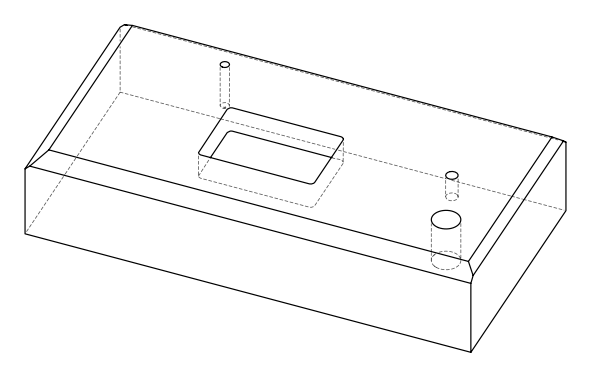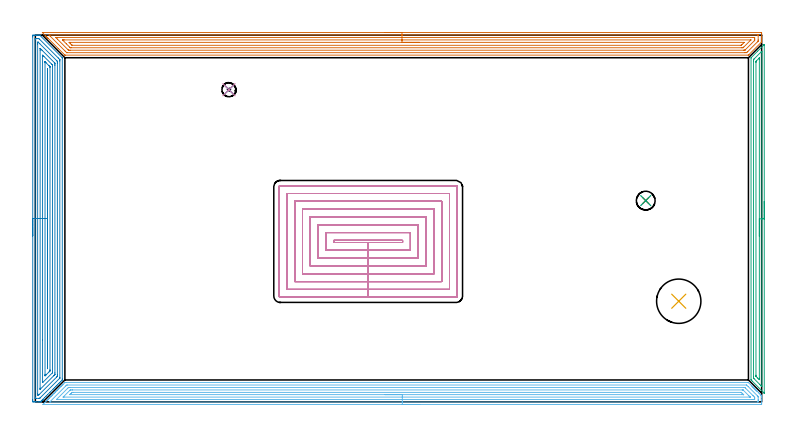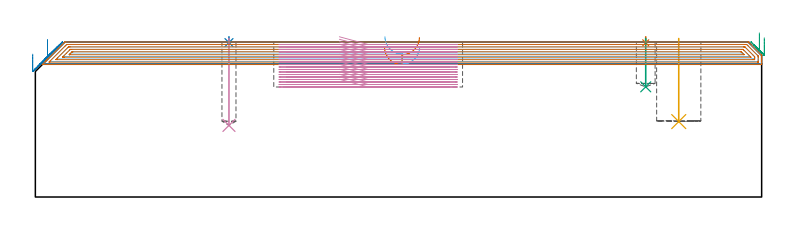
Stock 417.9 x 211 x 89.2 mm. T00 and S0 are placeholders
(PLAN: 10 operations, 5 tool changes, 112 min)
(1 SPOT_DRILL | STEP1POCKET | NXT0321_9005460120000 | 0.03 min | 2 mm3)
(2 SPOT_DRILL_1 | STEP1POCKET_1 | NXT0321_9005460120000 | 0.03 min | 0 mm3)
(3 DRILL_BLIND_HOLE_INTO_CENTER | STEP1POCKET | NXT0301_079 | 0.11 min | 2232 mm3)
(4 DRILL_BLIND_HOLE_INTO_CENTER_1 | STEP1POCKET_1 | UGT0301_476 | 0.2 min | 2372 mm3)
(5 INDEXABLE_INSERT_DRILL_BLIND_HOLE_FROM_SOLID | STEP1POCKET_2 | NXT0302_022 | 0.19 min | 23212 mm3)
(6 AREA_MILL | FG_CHAMFER_SURFACE | UGT0205_001 | 16.43 min | 33132 mm3)
(7 AREA_MILL_1 | FG_CHAMFER_SURFACE_1 | UGT0205_001 | 16.47 min | 35266 mm3)
(8 AREA_MILL_2 | FG_CHAMFER_SURFACE_2 | UGT0205_001 | 11.43 min | 28492 mm3)
(9 AREA_MILL_3 | FG_CHAMFER_SURFACE_3 | UGT0205_001 | 4.85 min | 5501 mm3)
(10 MILL_RECTANGULAR_POCKET | POCKET_RECTANGULAR_STRAIGHT | NXT0201_008 | Follow Part, ap 1.5, ae 75% | 62.22 min | 197147 mm3)
(TOOL NXT0321_9005460120000 | NC Spot Drill, 142deg, 12mm, Carbide, Uncoated | D12 PA142 FL30 Z2)
(TOOL NXT0301_079 | Carbide Drill 10.8mm [860.1-1080-032A1-MM 2214] | D10.8 PA140 FL55 Z2)
(TOOL UGT0301_476 | Carbide Drill 8.1 mm | D8.1 PA118 FL75 Z2)
(TOOL NXT0302_022 | Index. Insert Drill 25.5mm [880-D2550L25-03] | D25.5 PA176 FL77 Z2)
(TOOL UGT0205_001 | Chamfer Mill 20 x 3 x 45 deg. | D20 FL50 Z2)
(TOOL NXT0201_008 | ENDMILL 6mm [2P460-0600-NA 1630] | D6 FL26 Z6)
(OP 1 SPOT_DRILL)
G17 G21 G94 G90
T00 M6
G54
G17 G0 G90 X351.2 Y115.8 S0 M3
G43 Z99.2 H0
G94 G81 G98 Z88.735 F250. R92.2
G80
M5
M2
(OP 2 SPOT_DRILL_1)
G17 G21 G94 G90
T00 M6
G54
G17 G0 G90 X111.4 Y179.6 S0 M3
G43 Z99.2 H0
G94 G81 G98 Z88.851 F250. R92.2
G80
M5
M2
(OP 3 DRILL_BLIND_HOLE_INTO_CENTER)
G17 G21 G94 G90
T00 M6
G54
G17 G0 G90 X351.2 Y115.8 S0 M3
G43 Z99.2 H1
G94 G81 G98 Z63.4 F250. R91.2
G80
M5
M2
(OP 4 DRILL_BLIND_HOLE_INTO_CENTER_1)
G17 G21 G94 G90
T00 M6
G54
G17 G0 G90 X111.4 Y179.6 S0 M3
G43 Z99.2 H0
G94 G81 G98 Z41.2 F250. R91.2
G80
M5
M2
(OP 5 INDEXABLE_INSERT_DRILL_BLIND_HOLE_FROM_SOLID)
G17 G21 G94 G90
T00 M6
G54
G17 G0 G90 X370.2 Y57.9 S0 M3
G43 Z99.2 H1
G94 G81 G98 Z43.4 F250. R91.2
G80
M5
M2
(OP 6 AREA_MILL)
G17 G21 G94 G90
T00 M6
G54
G17 G0 G90 X221.15 Y-1.5 S1061 M3
G43 Z99.2 H0
Z86.6
G94 G1 X221.112 Z85.728 F250.
X220.998 Z84.863
X220.809 Z84.012
X220.547 Z83.18
X220.213 Z82.374
X219.81 Z81.6
X219.342 Z80.864
X218.811 Z80.172
X218.221 Z79.529
X217.578 Z78.94
X216.886 Z78.408
X216.15 Z77.94
X215.376 Z77.537
X214.57 Z77.203
X213.738 Z76.941
X212.887 Z76.752
X212.022 Z76.638
X211.15 Z76.6
X4.583 Y-1.499 Z76.601
X4.539 Y-1.498 Z76.602
X4.415 Y-1.491 Z76.606
X4.491 Y-1.411 Z76.687
X4.583 Y-1.316 Z76.782
X5.615 Y-0.285 Z77.815
X6.706 Y0.807 Z78.905
X6.819 Y0.921 Z79.017
X7.165 Y1.265 Z79.365
X7.363 Y1.463 Z79.562
X7.594 Y1.695 Z79.793
X7.713 Y1.815 Z79.911
X8.08 Y2.18 Z80.28
X8.236 Y2.336 Z80.436
X8.775 Y2.878 Z80.972
X9.054 Y3.155 Z81.254
X9.11 Y3.21 Z81.31
X9.662 Y3.765 Z81.86
X9.949 Y4.049 Z82.149
X9.961 Y4.061 Z82.161
X10.55 Y4.652 Z82.747
X10.843 Y4.943 Z83.043
X11.437 Y5.539 Z83.635
X11.731 Y5.831 Z83.931
X12.325 Y6.427 Z84.522
X12.66 Y6.76 Z84.86
X13.212 Y7.314 Z85.41
X13.576 Y7.676 Z85.776
X14.099 Y8.201 Z86.297
X14.692 Y8.793 Z86.892
X14.867 Y8.968 Z87.066
X14.987 Y9.088 Z87.185
X15.58 Y9.68 Z87.779
X15.761 Y9.863 Z87.96
X15.874 Y9.976 Z88.073
X16.916 Y11.016 Z89.115
X17.005 Y11.101 Z89.182
X17.55 Y11.1 Z89.2
X410.116
X410.295 Y11.096 Z89.189
X410.349 Y11.053 Z89.149
X410.39 Y11.011 Z89.109
X412.313 Y9.088 Z87.184
X412.42 Y8.981 Z87.08
X412.5 Y8.9 Z86.999
X412.609 Y8.793 Z86.889
X412.713 Y8.687 Z86.787
X412.799 Y8.602 Z86.701
X412.905 Y8.497 Z86.593
X413.007 Y8.394 Z86.493
X413.097 Y8.304 Z86.403
X413.201 Y8.201 Z86.297
X413.3 Y8.1 Z86.2
X413.395 Y8.006 Z86.105
X413.497 Y7.905 Z86.001
X413.594 Y7.807 Z85.906
X413.693 Y7.707 Z85.807
X413.792 Y7.61 Z85.706
X413.887 Y7.513 Z85.613
X413.991 Y7.409 Z85.509
X414.088 Y7.314 Z85.41
X414.181 Y7.22 Z85.319
X414.289 Y7.111 Z85.211
X414.384 Y7.018 Z85.114
X414.474 Y6.926 Z85.026
X414.587 Y6.813 Z84.913
X414.679 Y6.722 Z84.818
X414.767 Y6.633 Z84.732
X414.885 Y6.515 Z84.615
X414.975 Y6.427 Z84.523
X415.061 Y6.339 Z84.439
X415.183 Y6.217 Z84.316
X415.271 Y6.131 Z84.227
X415.481 Y5.919 Z84.018
X415.52 Y5.881 Z83.98
X416.158 Y5.244 Z83.34
X416.386 Y5.014 Z83.114
X417.045 Y4.356 Z82.453
X417.115 Y4.285 Z82.384
X417.27 Y4.131 Z82.23
X417.341 Y4.061 Z82.157
X417.409 Y3.992 Z82.091
X417.568 Y3.833 Z81.932
X417.637 Y3.765 Z81.861
X417.702 Y3.698 Z81.797
X417.866 Y3.53 Z81.629
X417.893 Y3.495 Z81.593
X417.896 Y3.469 Z81.567
X417.9 Y3.419 Z81.517
Y3.368 Z81.466
Y2.582 Z80.676
Y1.331 Z79.428
Y0.807 Z78.901
Y-0.705 Z77.391
X417.897 Y-0.967 Z77.129
X417.892 Y-1.491 Z76.605
X417.8 Y-1.494 Z76.603
X417.27 Y-1.5 Z76.6
X211.15
Y-0.086 Z78.014
X8.613
X8.282 Y-0.08 Z78.02
X8.44 Y0.086 Z78.186
X8.607 Y0.257 Z78.357
X17.55 Y9.2 Z87.3
X17.793 Y9.438 Z87.538
X18.042 Y9.68 Z87.78
X18.444 Y9.686 Z87.786
X409.222 Y9.685 Z87.785
X409.258 Y9.68 Z87.78
X410.116 Y8.834 Z86.934
X415.498 Y3.452 Z81.552
X415.89 Y3.036 Z81.136
X415.895 Y3.024 Z81.124
X415.898 Y2.995 Z81.095
X415.9 Y2.936 Z81.036
Y2.818 Z80.918
Y1.279 Z79.379
X415.899 Y0.807 Z78.907
X415.898 Y0.394 Z78.494
X415.89 Y-0.08 Z78.02
X415.481 Y-0.086 Z78.014
X211.15
Y1.328 Z79.428
X12.23 Y1.329 Z79.429
X12.184 Y1.33 Z79.43
X12.166 Y1.332 Z79.432
X12.153 Y1.334 Z79.434
X12.157 Y1.346 Z79.446
X12.167 Y1.363 Z79.463
X12.184 Y1.384 Z79.484
X18.706 Y7.905 Z86.005
X19.025 Y8.216 Z86.316
X19.071 Y8.26 Z86.36
X19.154 Y8.264 Z86.364
X19.338 Y8.267 Z86.367
X19.864 Y8.271 Z86.371
X407.433
X407.962 Y8.268 Z86.368
X408.142 Y8.264 Z86.364
X408.232 Y8.257 Z86.357
X408.327 Y8.169 Z86.269
X408.594 Y7.905 Z86.005
X412.799 Y3.702 Z81.802
X413.03 Y3.469 Z81.569
X413.693 Y2.796 Z80.896
X413.89 Y2.582 Z80.682
X413.896 Y2.38 Z80.48
X413.894 Y1.695 Z79.795
X413.891 Y1.498 Z79.598
X413.868 Y1.335 Z79.435
X413.693 Y1.333 Z79.433
X413.166 Y1.33 Z79.43
X412.799 Y1.329 Z79.429
X412.273 Y1.328 Z79.428
X211.15
Y2.743 Z80.843
X16.493
X16.102 Y2.745 Z80.845
X16.039 Y2.747 Z80.847
X16.011 Y2.749 Z80.849
X16.022 Y2.763 Z80.863
X16.089 Y2.837 Z80.937
X16.169 Y2.919 Z81.019
X16.241 Y2.993 Z81.093
X19.805 Y6.555 Z84.655
X19.949 Y6.697 Z84.797
X20.066 Y6.809 Z84.909
X20.103 Y6.842 Z84.942
X20.143 Y6.85 Z84.95
X20.232 Y6.853 Z84.953
X20.396 Y6.856 Z84.956
X21.127 Y6.857 Z84.957
X21.289
X406.702 Y6.856 Z84.956
X407.067 Y6.852 Z84.952
X407.156 Y6.85 Z84.95
X407.203 Y6.837 Z84.937
X407.264 Y6.78 Z84.88
X407.433 Y6.616 Z84.716
X410.582 Y3.469 Z81.569
X411.01 Y3.041 Z81.141
X411.235 Y2.811 Z80.911
X411.28 Y2.761 Z80.861
X411.289 Y2.749 Z80.849
X411.278 Y2.747 Z80.847
X411.225 Y2.745 Z80.845
X411.01 Y2.743 Z80.843
X410.848
X211.15
Y4.157 Z82.257
X20.232 Y4.158 Z82.258
X20.031 Y4.16 Z82.26
X19.899 Y4.164 Z82.264
X19.877 Y4.168 Z82.268
X19.913 Y4.208 Z82.308
X19.968 Y4.268 Z82.368
X20.055 Y4.356 Z82.456
X20.143 Y4.445 Z82.545
X20.588 Y4.89 Z82.99
X20.943 Y5.244 Z83.344
X21.035 Y5.334 Z83.434
X21.127 Y5.421 Z83.521
X21.215 Y5.436 Z83.536
X21.3 Y5.439 Z83.539
X21.473 Y5.442 Z83.542
X21.82 Y5.443 Z83.543
X22.021
X405.846
X405.98 Y5.442 Z83.542
X406.087 Y5.439 Z83.539
X406.154 Y5.436 Z83.536
X406.175 Y5.417 Z83.517
X406.356 Y5.244 Z83.344
X406.539 Y5.063 Z83.163
X407.245 Y4.356 Z82.456
X407.433 Y4.166 Z82.266
X407.434 Y4.159 Z82.259
X407.433
X406.74 Y4.157 Z82.257
X406.539
X211.15
X210.279 Z82.295
X209.414 Z82.409
X208.562 Z82.598
X207.73 Z82.86
X206.924 Z83.194
X206.15 Z83.597
X205.414 Z84.065
X204.722 Z84.596
X204.079 Z85.186
X203.49 Z85.829
X202.959 Z86.521
X202.49 Z87.257
X202.087 Z88.031
X201.753 Z88.837
X201.491 Z89.669
X201.302 Z90.52
X201.188 Z91.385
X201.15 Z92.257
G0 Z99.2
M5
M2
(OP 7 AREA_MILL_1)
G17 G21 G94 G90
T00 M6
G54
G17 G0 G90 X200.95 Y212.5 S1061 M3
G43 Z99.2 H0
Z86.2
G94 G1 X200.988 Z85.329 F250.
X201.102 Z84.464
X201.291 Z83.612
X201.553 Z82.78
X201.887 Z81.974
X202.29 Z81.2
X202.758 Z80.464
X203.29 Z79.772
X203.879 Z79.129
X204.522 Z78.54
X205.214 Z78.009
X205.95 Z77.54
X206.724 Z77.137
X207.53 Z76.803
X208.362 Z76.541
X209.213 Z76.352
X210.078 Z76.238
X210.95 Z76.2
X417.284 Y212.499 Z76.201
X417.658 Y212.496 Z76.202
X417.89 Y212.492 Z76.204
X417.9 Y212.13 Z76.566
Y210.378 Z78.316
Y209.835 Z78.862
Y209.503 Z79.194
Y208.959 Z79.737
Y208.627 Z80.068
Y207.962 Z80.737
Y207.54 Z81.159
Y207.506 Z81.193
X417.899 Y207.205 Z81.487
X417.89 Y207.098 Z81.594
X417.786 Y206.984 Z81.713
X417.749 Y206.948 Z81.751
X410.585 Y199.784 Z88.914
X410.399 Y199.6 Z89.097
X410.294 Y199.503 Z89.189
X410.138 Y199.5 Z89.2
X17.121
X17.006 Y199.504 Z89.189
X16.925 Y199.573 Z89.123
X13.127 Y203.373 Z85.327
X7.433 Y209.065 Z79.631
X7.296 Y209.203 Z79.495
X7.137 Y209.361 Z79.336
X6.995 Y209.503 Z79.193
X6.849 Y209.65 Z79.048
X6.708 Y209.791 Z78.907
X6.557 Y209.94 Z78.755
X6.403 Y210.096 Z78.602
X6.279 Y210.22 Z78.478
X6.119 Y210.378 Z78.316
X5.956 Y210.543 Z78.155
X5.85 Y210.649 Z78.048
X4.008 Y212.492 Z76.206
X4.02 Y212.495 Z76.205
X4.17 Y212.5 Z76.2
X210.95
Y211.086 Z77.614
X415.497 Y211.085 Z77.615
X415.67 Y211.084 Z77.616
X415.848 Y211.08 Z77.62
X415.885 Y211.079 Z77.621
X415.891 Y211.056 Z77.644
X415.895 Y211.026 Z77.674
X415.899 Y210.86 Z77.84
Y208.233 Z80.467
X415.893 Y207.751 Z80.949
X415.89 Y207.556 Z81.144
X415.797 Y207.458 Z81.242
X415.497 Y207.148 Z81.552
X409.971 Y201.622 Z87.078
X409.606 Y201.268 Z87.432
X409.245 Y200.921 Z87.779
X409.069 Y200.919 Z87.781
X408.352 Y200.915 Z87.785
X408.18 Y200.914 Z87.786
X18.195 Y200.915 Z87.785
X18.105 Y200.916 Z87.784
X18.061 Y200.919 Z87.781
X18.042 Y200.921 Z87.779
X18.015 Y200.942 Z87.758
X17.329 Y201.622 Z87.078
X17.121 Y201.828 Z86.872
X8.572 Y210.378 Z78.322
X8.189 Y210.762 Z77.938
X7.937 Y211.022 Z77.678
X7.886 Y211.075 Z77.625
X7.97 Y211.079 Z77.621
X8.189 Y211.083 Z77.617
X8.361 Y211.085 Z77.615
X210.95 Y211.086 Z77.614
Y209.672 Z79.028
X412.818 Y209.671 Z79.029
X413.54 Y209.67 Z79.03
X413.711 Y209.668 Z79.032
X413.874 Y209.665 Z79.035
X413.89 Y209.503 Z79.197
X413.896 Y209.321 Z79.379
X413.899 Y208.627 Z80.073
X413.9 Y208.442 Z80.258
X413.898 Y208.256 Z80.444
X413.895 Y208.133 Z80.567
X413.89 Y208.035 Z80.665
X413.868 Y207.979 Z80.721
X413.711 Y207.811 Z80.889
X413.681 Y207.78 Z80.92
X408.352 Y202.452 Z86.248
X408.25 Y202.362 Z86.338
X408.212 Y202.335 Z86.365
X408.171 Y202.334 Z86.366
X407.991 Y202.331 Z86.369
X407.63 Y202.329 Z86.371
X407.458 Y202.328 Z86.372
X19.973 Y202.329 Z86.371
X19.801 Y202.33 Z86.37
X19.073 Y202.335 Z86.365
X18.908 Y202.492 Z86.208
X18.902 Y202.497 Z86.203
X12.655 Y208.744 Z79.956
X11.9 Y209.503 Z79.197
X11.762 Y209.645 Z79.055
X11.755 Y209.666 Z79.034
X12.655 Y209.671 Z79.029
X210.95 Y209.672 Z79.028
Y208.257 Z80.443
X411.558
X411.63 Y208.256 Z80.444
X411.675 Y208.252 Z80.448
X411.689 Y208.249 Z80.451
X411.682 Y208.239 Z80.461
X411.635 Y208.186 Z80.514
X411.56 Y208.109 Z80.591
X407.58 Y204.129 Z84.571
X407.458 Y204.009 Z84.691
X407.237 Y203.797 Z84.903
X407.171 Y203.75 Z84.95
X407.077 Y203.747 Z84.953
X406.565 Y203.744 Z84.956
X406.188 Y203.743 Z84.957
X20.694
X20.316 Y203.744 Z84.956
X20.188 Y203.747 Z84.953
X20.129 Y203.749 Z84.951
X20.018 Y203.843 Z84.857
X19.801 Y204.05 Z84.65
X17.849 Y206. Z82.7
X15.973 Y207.878 Z80.822
X15.739 Y208.117 Z80.583
X15.611 Y208.252 Z80.448
X15.639 Y208.254 Z80.446
X15.713 Y208.256 Z80.444
X16.228 Y208.257 Z80.443
X16.605
X210.95
Y206.843 Z81.857
X407.492 Y206.842 Z81.858
X407.803 Y206.836 Z81.864
X407.781 Y206.791 Z81.909
X407.667 Y206.671 Z82.029
X407.569 Y206.569 Z82.131
X406.565 Y205.563 Z83.137
X406.343 Y205.342 Z83.358
X406.245 Y205.248 Z83.452
X406.183 Y205.191 Z83.509
X406.151 Y205.164 Z83.536
X405.639 Y205.157 Z83.543
X21.339
X21.232 Y205.159 Z83.541
X21.179 Y205.161 Z83.539
X21.156 Y205.163 Z83.537
X21.114 Y205.196 Z83.504
X20.694 Y205.606 Z83.094
X20.299 Y206. Z82.7
X19.801 Y206.497 Z82.203
X19.579 Y206.723 Z81.977
X19.487 Y206.82 Z81.88
X19.475 Y206.836 Z81.864
X19.476 Y206.837 Z81.863
X19.519 Y206.84 Z81.86
X19.613 Y206.842 Z81.858
X19.801 Y206.843 Z81.857
X210.95
X211.822 Z81.895
X212.686 Z82.009
X213.538 Z82.198
X214.37 Z82.46
X215.176 Z82.794
X215.95 Z83.197
X216.686 Z83.665
X217.378 Z84.196
X218.021 Z84.786
X218.61 Z85.429
X219.142 Z86.121
X219.61 Z86.857
X220.013 Z87.631
X220.347 Z88.437
X220.609 Z89.269
X220.798 Z90.12
X220.912 Z90.985
X220.95 Z91.857
G0 Z99.2
M5
M2
(OP 8 AREA_MILL_2)
G17 G21 G94 G90
T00 M6
G54
G17 G0 G90 X-1.5 Y95.5 S1061 M3
G43 Z99.2 H0
Z82.2
G94 G1 Y95.538 Z81.328 F250.
Y95.652 Z80.463
Y95.841 Z79.612
Y96.103 Z78.78
Y96.437 Z77.974
Y96.84 Z77.2
Y97.308 Z76.464
Y97.84 Z75.772
Y98.429 Z75.129
Y99.072 Z74.54
Y99.764 Z74.008
Y100.5 Z73.54
Y101.274 Z73.137
Y102.08 Z72.803
Y102.912 Z72.541
Y103.764 Z72.352
Y104.628 Z72.238
Y105.5 Z72.2
Y210.024
X-1.499 Y210.391 Z72.201
X-1.493 Y210.91 Z72.203
X-1.491 Y210.992 Z72.205
X-0.978 Y211. Z72.716
X-0.414 Z73.283
X-0.092 Z73.605
X0.472 Z74.169
X0.795 Z74.49
X1.44 Z75.139
X2.124 Z75.824
X2.246 Y210.999 Z75.945
X2.506 Y210.99 Z76.203
X2.568 Y210.931 Z76.266
X2.663 Y210.838 Z76.361
X15.443 Y198.056 Z89.142
X15.496 Y197.995 Z89.189
X15.5 Y197.893 Z89.2
Y13.103
X15.509 Y12.613 Z89.187
X15.433 Y12.532 Z89.131
X14.667 Y11.767 Z88.367
X14.387 Y11.485 Z88.082
X13.709 Y10.808 Z87.408
X13.33 Y10.428 Z87.026
X12.797 Y9.897 Z86.497
X12.438 Y9.536 Z86.134
X11.885 Y8.985 Z85.585
X11.545 Y8.643 Z85.241
X10.973 Y8.073 Z84.673
X10.25 Y7.35 Z83.95
X8.477 Y5.577 Z82.176
X7.08 Y4.18 Z80.779
X6.187 Y3.287 Z79.886
X5.295 Y2.394 Z78.994
X4.402 Y1.501 Z78.101
X4.341 Y1.439 Z78.037
X4.28 Y1.379 Z77.979
X4.104 Y1.204 Z77.803
X4.045 Y1.143 Z77.742
X3.986 Y1.086 Z77.685
X3.807 Y0.906 Z77.506
X3.75 Y0.848 Z77.446
X3.693 Y0.792 Z77.392
X3.509 Y0.609 Z77.208
X3.454 Y0.553 Z77.151
X3.294 Y0.394 Z76.994
X3.211 Y0.311 Z76.911
X3.011 Y0.11 Z76.709
X2.913 Y0.014 Z76.611
X2.895 Y0. Z76.592
X2.527 Z76.226
X1.681 Z75.376
X0.472 Z74.169
X-0.092 Z73.602
X-0.696 Z72.999
X-0.978 Y0.001 Z72.717
X-1.2 Y0.003 Z72.495
X-1.491 Y0.008 Z72.205
X-1.493 Y0.09 Z72.203
X-1.498 Y0.609 Z72.202
X-1.5 Y1.134 Z72.2
Y105.5
X-0.086 Z73.614
Y208.6
X-0.084 Y208.827 Z73.616
X-0.081 Y208.938 Z73.619
X-0.079 Y208.984 Z73.621
X0.012 Y208.99 Z73.712
X0.405 Y208.998 Z74.105
X0.795 Y208.999 Z74.495
X1.292 Y208.998 Z74.992
X1.681 Y208.99 Z75.381
X2.059 Y208.979 Z75.759
X2.443 Y208.606 Z76.143
X13.205 Y197.845 Z86.905
X14.04 Y197.001 Z87.74
X14.079 Y196.941 Z87.779
X14.081 Y196.89 Z87.781
X14.084 Y196.779 Z87.784
X14.085 Y196.558 Z87.785
X14.086 Y196.114 Z87.786
Y14.005
X14.084 Y13.778 Z87.784
X14.081 Y13.668 Z87.781
X14.079 Y13.644 Z87.779
X14.065 Y13.625 Z87.765
X14.031 Y13.586 Z87.731
X13.825 Y13.375 Z87.525
X2.844 Y2.394 Z76.544
X2.704 Y2.257 Z76.404
X2.568 Y2.126 Z76.268
X2.442 Y2.01 Z76.142
X2.32 Y2.006 Z76.02
X2.071 Y2.001 Z75.771
X0.299 Z73.999
X0.051 Y2.006 Z73.751
X-0.049 Y2.01 Z73.651
X-0.079 Y2.018 Z73.621
X-0.081 Y2.064 Z73.619
X-0.084 Y2.172 Z73.616
X-0.086 Y2.388 Z73.614
Y105.5
X1.328 Z75.028
X1.329 Y205.928 Z75.029
X1.33 Y206.282 Z75.03
X1.334 Y206.82 Z75.034
X1.336 Y206.988 Z75.036
X1.508 Y206.995 Z75.208
X1.59 Y206.99 Z75.29
X1.681 Y206.91 Z75.381
X1.778 Y206.82 Z75.478
X2.568 Y206.033 Z76.268
X12.319 Y196.281 Z86.019
X12.49 Y196.108 Z86.19
X12.662 Y195.927 Z86.362
X12.666 Y195.759 Z86.366
X12.67 Y195.215 Z86.37
X12.671 Y194.861 Z86.371
Y15.43
X12.669 Y14.892 Z86.369
X12.666 Y14.715 Z86.366
X12.664 Y14.675 Z86.364
X12.643 Y14.65 Z86.343
X12.603 Y14.606 Z86.303
X12.319 Y14.318 Z86.019
X12.16 Y14.159 Z85.86
X2.374 Y4.374 Z76.074
X2.177 Y4.18 Z75.877
X2.011 Y4.022 Z75.711
X1.853 Y4.007 Z75.553
X1.681 Y4.003 Z75.381
X1.503 Z75.203
X1.384 Y4.007 Z75.084
X1.344 Y4.01 Z75.044
X1.335 Y4.023 Z75.035
X1.333 Y4.062 Z75.033
X1.331 Y4.18 Z75.031
X1.329 Y4.534 Z75.029
X1.328 Y105.5 Z75.028
X2.743 Z76.443
Y202.357
X2.744 Y203.072 Z76.444
X2.747 Y203.25 Z76.447
X2.749 Y203.374 Z76.449
X2.787 Y203.352 Z76.487
X2.897 Y203.25 Z76.597
X3.454 Y202.697 Z77.154
X3.794 Y202.357 Z77.494
X10.936 Y195.215 Z84.636
X11.066 Y195.082 Z84.766
X11.17 Y194.974 Z84.87
X11.237 Y194.902 Z84.937
X11.25 Y194.855 Z84.95
X11.255 Y194.501 Z84.955
X11.256 Y194.323 Z84.956
X11.257 Y193.606 Z84.957
Y16.677
X11.253 Y15.965 Z84.953
X11.25 Y15.785 Z84.95
X11.241 Y15.702 Z84.941
X11.175 Y15.63 Z84.875
X11.07 Y15.522 Z84.77
X10.939 Y15.389 Z84.639
X10.546 Y14.994 Z84.246
X2.879 Y7.329 Z76.579
X2.82 Y7.274 Z76.52
X2.769 Y7.229 Z76.469
X2.749 Y7.217 Z76.449
X2.748 Y7.26 Z76.448
X2.744 Y7.573 Z76.444
X2.743 Y7.75 Z76.443
Y7.891
Y105.5
X4.157 Z77.857
Y198.971
X4.159 Y199.156 Z77.859
X4.164 Y199.508 Z77.864
X4.341 Y199.35 Z78.041
X4.914 Y198.786 Z78.614
X9.379 Y194.323 Z83.079
X9.659 Y194.037 Z83.359
X9.807 Y193.883 Z83.507
X9.836 Y193.833 Z83.536
X9.839 Y193.738 Z83.539
X9.842 Y193.615 Z83.542
X9.843 Y193.43 Z83.543
Y193.245
Y17.031
X9.842 Y16.854 Z83.542
X9.839 Y16.767 Z83.539
X9.836 Y16.749 Z83.536
X9.822 Y16.728 Z83.522
X9.778 Y16.677 Z83.478
X4.299 Y11.199 Z77.999
X4.217 Y11.121 Z77.917
X4.168 Y11.078 Z77.868
X4.164 Y11.087 Z77.864
X4.161 Y11.136 Z77.861
X4.158 Y11.321 Z77.858
X4.157 Y35.535 Z77.857
Y105.5
X5.571 Z79.271
Y195.215
X5.573 Y195.576 Z79.273
X5.575 Y195.653 Z79.275
X5.577 Y195.661 Z79.277
X5.579 Z79.279
X5.62 Y195.626 Z79.32
X5.704 Y195.547 Z79.404
X6.037 Y195.215 Z79.737
X6.114 Y195.139 Z79.814
X7.822 Y193.43 Z81.522
X7.886 Y193.366 Z81.586
X8.298 Y192.95 Z81.998
X8.399 Y192.843 Z82.099
X8.422 Y192.818 Z82.122
X8.424 Y192.785 Z82.124
X8.427 Y192.719 Z82.127
X8.428 Y192.537 Z82.128
X8.429 Y18.463 Z82.129
X8.427 Y17.918 Z82.127
X8.424 Y17.83 Z82.124
X8.422 Y17.791 Z82.122
X8.402 Y17.762 Z82.102
X8.22 Y17.57 Z81.92
X8.054 Y17.402 Z81.754
X7.886 Y17.234 Z81.586
X6.275 Y15.622 Z79.975
X6.114 Y15.462 Z79.814
X5.827 Y15.18 Z79.527
X5.676 Y15.036 Z79.376
X5.578 Y14.944 Z79.278
X5.574 Y15.094 Z79.274
X5.572 Y15.194 Z79.272
X5.571 Y15.438 Z79.271
Y15.785
Y105.5
X6.985 Z80.685
X6.986 Y191.659 Z80.686
X7. Y191.733 Z80.7
X7.014 Y191.645 Z80.714
X7.015 Y191.63 Z80.715
X7.014 Y19.341 Z80.714
X7. Y19.059 Z80.7
X6.986 Y19.355 Z80.686
X6.985 Y19.37 Z80.685
Y105.5
Y106.372 Z80.723
Y107.236 Z80.837
Y108.088 Z81.026
Y108.92 Z81.288
Y109.726 Z81.622
Y110.5 Z82.025
Y111.236 Z82.494
Y111.928 Z83.025
Y112.571 Z83.614
Y113.16 Z84.257
Y113.692 Z84.95
Y114.16 Z85.685
Y114.563 Z86.459
Y114.897 Z87.265
Y115.159 Z88.097
Y115.348 Z88.949
Y115.462 Z89.814
Y115.5 Z90.685
G0 Z99.2
M5
M2
(OP 9 AREA_MILL_3)
G17 G21 G94 G90
T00 M6
G54
G17 G0 G90 X419.4 Y115.3 S1061 M3
G43 Z99.2 H0
Z91.6
G94 G1 Y115.262 Z90.728 F250.
Y115.148 Z89.864
Y114.959 Z89.012
Y114.697 Z88.18
Y114.363 Z87.374
Y113.96 Z86.6
Y113.492 Z85.864
Y112.96 Z85.172
Y112.371 Z84.529
Y111.728 Z83.94
Y111.036 Z83.409
Y110.3 Z82.94
Y109.526 Z82.537
Y108.72 Z82.203
Y107.888 Z81.941
Y107.036 Z81.752
Y106.172 Z81.638
Y105.3 Z81.6
Y5.147
X419.399 Y5.115 Z81.599
X419.392 Y5.023
X419.39 Y5.017 Z81.6
X419.353 Y5.042 Z81.638
X419.22 Y5.179 Z81.778
X419.086 Y5.312 Z81.91
X418.96 Y5.439 Z82.038
X412.515 Y11.884 Z88.483
X412.114 Y12.285 Z88.884
X412.069 Y12.331 Z88.93
X411.885 Y12.516 Z89.113
X411.803 Y12.605 Z89.189
X411.8 Y12.778 Z89.2
Y197.822
X411.803 Y197.995 Z89.189
X411.886 Y198.087 Z89.111
X415.6 Y201.8 Z85.399
X419.086 Y205.288 Z81.91
X419.22 Y205.421 Z81.778
X419.354 Y205.558 Z81.637
X419.391 Y205.584 Z81.599
X419.395 Y205.579 Z81.595
X419.4 Y205.453 Z81.6
Y105.3
X417.986 Z83.014
X417.985 Y9.202 Z83.015
X417.984 Y9.012 Z83.016
X417.981 Y8.918 Z83.019
X417.98 Y8.886 Z83.02
X417.956 Y8.906 Z83.044
X417.65 Y9.202 Z83.35
X417.343 Y9.507 Z83.657
X416.754 Y10.096 Z84.246
X413.522 Y13.329 Z87.478
X413.352 Y13.501 Z87.648
X413.267 Y13.59 Z87.733
X413.228 Y13.634 Z87.772
X413.221 Y13.672 Z87.779
X413.216 Y14.329 Z87.784
X413.215 Y14.566 Z87.785
Y196.034
X413.218 Y196.69 Z87.782
X413.221 Y196.928 Z87.779
X413.225 Y196.964 Z87.775
X413.258 Y197.001 Z87.742
X413.317 Y197.065 Z87.683
X413.408 Y197.158 Z87.592
X413.522 Y197.272 Z87.478
X417.648 Y201.398 Z83.352
X417.759 Y201.506 Z83.241
X417.941 Y201.679 Z83.059
X417.979 Y201.706 Z83.021
X417.982 Y201.637 Z83.018
X417.984 Y201.398 Z83.016
X417.985 Y201.202 Z83.015
X417.986 Y105.3 Z83.014
X416.572 Z84.428
X416.571 Y13.57 Z84.429
X416.566 Y12.778 Z84.434
X416.565 Y12.764 Z84.435
X416.529 Y12.778 Z84.471
X416.472 Y12.831 Z84.528
X415.627 Y13.672 Z85.373
X414.728 Y14.571 Z86.272
X414.675 Y14.627 Z86.325
X414.65 Y14.656 Z86.35
X414.64 Y14.67 Z86.36
X414.636 Y14.743 Z86.364
X414.63 Y15.152 Z86.37
X414.629 Y15.357 Z86.371
Y195.345
X414.632 Y195.55 Z86.368
X414.639 Y195.928 Z86.361
X414.728 Y196.029 Z86.272
X414.731 Y196.032 Z86.269
X416.472 Y197.772 Z84.528
X416.496 Y197.797 Z84.504
X416.524 Y197.822 Z84.476
X416.547 Y197.836 Z84.453
X416.566 Y197.841 Z84.434
X416.567 Y197.822 Z84.433
X416.57 Y197.761 Z84.43
X416.571 Y197.72 Z84.429
X416.572 Y196.928 Z84.428
Y105.3
Y104.428 Z84.467
Y103.564 Z84.58
Y102.712 Z84.769
Y101.88 Z85.032
Y101.074 Z85.365
Y100.3 Z85.768
Y99.564 Z86.237
Y98.872 Z86.768
Y98.229 Z87.357
Y97.64 Z88.001
Y97.108 Z88.693
Y96.64 Z89.428
Y96.237 Z90.202
Y95.903 Z91.008
Y95.641 Z91.84
Y95.452 Z92.692
Y95.338 Z93.557
Y95.3 Z94.428
G0 Z99.2
M5
M2
(OP 10 MILL_RECTANGULAR_POCKET)
G17 G21 G94 G90
T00 M6
G54
G17 G0 G90 X174.934 Y91.7 S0 M3
G43 Z99.2 H1
Z92.2
G94 G1 X191.5 Z87.761 F250.
X211.3 F500.
Y92.9
X171.7
Y91.7
X191.5
Y87.2
X215.8
Y97.4
X167.2
Y87.2
X191.5
Y82.7
X220.3
Y101.9
X162.7
Y82.7
X191.5
Y78.2
X224.8
Y106.4
X158.2
Y78.2
X191.5
Y73.7
X229.3
Y110.9
X153.7
Y73.7
X191.5
Y69.2
X233.8
Y115.4
X149.2
Y69.2
X191.5
Y64.7
X238.3
Y119.9
X144.7
Y64.7
X191.5
Y60.2
X242.1
G3 X242.8 Y60.9 R0.7
G1 Y123.7
G3 X242.1 Y124.4 R0.7
G1 X140.9
G3 X140.2 Y123.7 R0.7
G1 Y60.9
G3 X140.9 Y60.2 R0.7
G1 X191.5
X192.5
G0 X174.934 Y91.7 Z90.761
G1 X191.5 Z86.322 F250.
X211.3 F500.
Y92.9
X171.7
Y91.7
X191.5
Y87.2
X215.8
Y97.4
X167.2
Y87.2
X191.5
Y82.7
X220.3
Y101.9
X162.7
Y82.7
X191.5
Y78.2
X224.8
Y106.4
X158.2
Y78.2
X191.5
Y73.7
X229.3
Y110.9
X153.7
Y73.7
X191.5
Y69.2
X233.8
Y115.4
X149.2
Y69.2
X191.5
Y64.7
X238.3
Y119.9
X144.7
Y64.7
X191.5
Y60.2
X242.1
G3 X242.8 Y60.9 R0.7
G1 Y123.7
G3 X242.1 Y124.4 R0.7
G1 X140.9
G3 X140.2 Y123.7 R0.7
G1 Y60.9
G3 X140.9 Y60.2 R0.7
G1 X191.5
X192.5
G0 X174.934 Y91.7 Z89.322
G1 X191.5 Z84.883 F250.
X211.3 F500.
Y92.9
X171.7
Y91.7
X191.5
Y87.2
X215.8
Y97.4
X167.2
Y87.2
X191.5
Y82.7
X220.3
Y101.9
X162.7
Y82.7
X191.5
Y78.2
X224.8
Y106.4
X158.2
Y78.2
X191.5
Y73.7
X229.3
Y110.9
X153.7
Y73.7
X191.5
Y69.2
X233.8
Y115.4
X149.2
Y69.2
X191.5
Y64.7
X238.3
Y119.9
X144.7
Y64.7
X191.5
Y60.2
X242.1
G3 X242.8 Y60.9 R0.7
G1 Y123.7
G3 X242.1 Y124.4 R0.7
G1 X140.9
G3 X140.2 Y123.7 R0.7
G1 Y60.9
G3 X140.9 Y60.2 R0.7
G1 X191.5
X192.5
G0 X174.934 Y91.7 Z87.883
G1 X191.5 Z83.444 F250.
X211.3 F500.
Y92.9
X171.7
Y91.7
X191.5
Y87.2
X215.8
Y97.4
X167.2
Y87.2
X191.5
Y82.7
X220.3
Y101.9
X162.7
Y82.7
X191.5
Y78.2
X224.8
Y106.4
X158.2
Y78.2
X191.5
Y73.7
X229.3
Y110.9
X153.7
Y73.7
X191.5
Y69.2
X233.8
Y115.4
X149.2
Y69.2
X191.5
Y64.7
X238.3
Y119.9
X144.7
Y64.7
X191.5
Y60.2
X242.1
G3 X242.8 Y60.9 R0.7
G1 Y123.7
G3 X242.1 Y124.4 R0.7
G1 X140.9
G3 X140.2 Y123.7 R0.7
G1 Y60.9
G3 X140.9 Y60.2 R0.7
G1 X191.5
X192.5
G0 X174.934 Y91.7 Z86.444
G1 X191.5 Z82.005 F250.
X211.3 F500.
Y92.9
X171.7
Y91.7
X191.5
Y87.2
X215.8
Y97.4
X167.2
Y87.2
X191.5
Y82.7
X220.3
Y101.9
X162.7
Y82.7
X191.5
Y78.2
X224.8
Y106.4
X158.2
Y78.2
X191.5
Y73.7
X229.3
Y110.9
X153.7
Y73.7
X191.5
Y69.2
X233.8
Y115.4
X149.2
Y69.2
X191.5
Y64.7
X238.3
Y119.9
X144.7
Y64.7
X191.5
Y60.2
X242.1
G3 X242.8 Y60.9 R0.7
G1 Y123.7
G3 X242.1 Y124.4 R0.7
G1 X140.9
G3 X140.2 Y123.7 R0.7
G1 Y60.9
G3 X140.9 Y60.2 R0.7
G1 X191.5
X192.5
G0 X174.934 Y91.7 Z85.005
G1 X191.5 Z80.567 F250.
X211.3 F500.
Y92.9
X171.7
Y91.7
X191.5
Y87.2
X215.8
Y97.4
X167.2
Y87.2
X191.5
Y82.7
X220.3
Y101.9
X162.7
Y82.7
X191.5
Y78.2
X224.8
Y106.4
X158.2
Y78.2
X191.5
Y73.7
X229.3
Y110.9
X153.7
Y73.7
X191.5
Y69.2
X233.8
Y115.4
X149.2
Y69.2
X191.5
Y64.7
X238.3
Y119.9
X144.7
Y64.7
X191.5
Y60.2
X242.1
G3 X242.8 Y60.9 R0.7
G1 Y123.7
G3 X242.1 Y124.4 R0.7
G1 X140.9
G3 X140.2 Y123.7 R0.7
G1 Y60.9
G3 X140.9 Y60.2 R0.7
G1 X191.5
X192.5
G0 X174.934 Y91.7 Z83.567
G1 X191.5 Z79.128 F250.
X211.3 F500.
Y92.9
X171.7
Y91.7
X191.5
Y87.2
X215.8
Y97.4
X167.2
Y87.2
X191.5
Y82.7
X220.3
Y101.9
X162.7
Y82.7
X191.5
Y78.2
X224.8
Y106.4
X158.2
Y78.2
X191.5
Y73.7
X229.3
Y110.9
X153.7
Y73.7
X191.5
Y69.2
X233.8
Y115.4
X149.2
Y69.2
X191.5
Y64.7
X238.3
Y119.9
X144.7
Y64.7
X191.5
Y60.2
X242.1
G3 X242.8 Y60.9 R0.7
G1 Y123.7
G3 X242.1 Y124.4 R0.7
G1 X140.9
G3 X140.2 Y123.7 R0.7
G1 Y60.9
G3 X140.9 Y60.2 R0.7
G1 X191.5
X192.5
G0 X174.934 Y91.7 Z82.128
G1 X191.5 Z77.689 F250.
X211.3 F500.
Y92.9
X171.7
Y91.7
X191.5
Y87.2
X215.8
Y97.4
X167.2
Y87.2
X191.5
Y82.7
X220.3
Y101.9
X162.7
Y82.7
X191.5
Y78.2
X224.8
Y106.4
X158.2
Y78.2
X191.5
Y73.7
X229.3
Y110.9
X153.7
Y73.7
X191.5
Y69.2
X233.8
Y115.4
X149.2
Y69.2
X191.5
Y64.7
X238.3
Y119.9
X144.7
Y64.7
X191.5
Y60.2
X242.1
G3 X242.8 Y60.9 R0.7
G1 Y123.7
G3 X242.1 Y124.4 R0.7
G1 X140.9
G3 X140.2 Y123.7 R0.7
G1 Y60.9
G3 X140.9 Y60.2 R0.7
G1 X191.5
X192.5
G0 X174.934 Y91.7 Z80.689
G1 X191.5 Z76.25 F250.
X211.3 F500.
Y92.9
X171.7
Y91.7
X191.5
Y87.2
X215.8
Y97.4
X167.2
Y87.2
X191.5
Y82.7
X220.3
Y101.9
X162.7
Y82.7
X191.5
Y78.2
X224.8
Y106.4
X158.2
Y78.2
X191.5
Y73.7
X229.3
Y110.9
X153.7
Y73.7
X191.5
Y69.2
X233.8
Y115.4
X149.2
Y69.2
X191.5
Y64.7
X238.3
Y119.9
X144.7
Y64.7
X191.5
Y60.2
X242.1
G3 X242.8 Y60.9 R0.7
G1 Y123.7
G3 X242.1 Y124.4 R0.7
G1 X140.9
G3 X140.2 Y123.7 R0.7
G1 Y60.9
G3 X140.9 Y60.2 R0.7
G1 X191.5
X192.5
G0 X174.934 Y91.7 Z79.25
G1 X191.5 Z74.811 F250.
X211.3 F500.
Y92.9
X171.7
Y91.7
X191.5
Y87.2
X215.8
Y97.4
X167.2
Y87.2
X191.5
Y82.7
X220.3
Y101.9
X162.7
Y82.7
X191.5
Y78.2
X224.8
Y106.4
X158.2
Y78.2
X191.5
Y73.7
X229.3
Y110.9
X153.7
Y73.7
X191.5
Y69.2
X233.8
Y115.4
X149.2
Y69.2
X191.5
Y64.7
X238.3
Y119.9
X144.7
Y64.7
X191.5
Y60.2
X242.1
G3 X242.8 Y60.9 R0.7
G1 Y123.7
G3 X242.1 Y124.4 R0.7
G1 X140.9
G3 X140.2 Y123.7 R0.7
G1 Y60.9
G3 X140.9 Y60.2 R0.7
G1 X191.5
X192.5
G0 X174.934 Y91.7 Z77.811
G1 X191.5 Z73.372 F250.
X211.3 F500.
Y92.9
X171.7
Y91.7
X191.5
Y87.2
X215.8
Y97.4
X167.2
Y87.2
X191.5
Y82.7
X220.3
Y101.9
X162.7
Y82.7
X191.5
Y78.2
X224.8
Y106.4
X158.2
Y78.2
X191.5
Y73.7
X229.3
Y110.9
X153.7
Y73.7
X191.5
Y69.2
X233.8
Y115.4
X149.2
Y69.2
X191.5
Y64.7
X238.3
Y119.9
X144.7
Y64.7
X191.5
Y60.2
X242.1
G3 X242.8 Y60.9 R0.7
G1 Y123.7
G3 X242.1 Y124.4 R0.7
G1 X140.9
G3 X140.2 Y123.7 R0.7
G1 Y60.9
G3 X140.9 Y60.2 R0.7
G1 X191.5
X192.5
G0 X174.934 Y91.7 Z76.372
G1 X191.5 Z71.933 F250.
X211.3 F500.
Y92.9
X171.7
Y91.7
X191.5
Y87.2
X215.8
Y97.4
X167.2
Y87.2
X191.5
Y82.7
X220.3
Y101.9
X162.7
Y82.7
X191.5
Y78.2
X224.8
Y106.4
X158.2
Y78.2
X191.5
Y73.7
X229.3
Y110.9
X153.7
Y73.7
X191.5
Y69.2
X233.8
Y115.4
X149.2
Y69.2
X191.5
Y64.7
X238.3
Y119.9
X144.7
Y64.7
X191.5
Y60.2
X242.1
G3 X242.8 Y60.9 R0.7
G1 Y123.7
G3 X242.1 Y124.4 R0.7
G1 X140.9
G3 X140.2 Y123.7 R0.7
G1 Y60.9
G3 X140.9 Y60.2 R0.7
G1 X191.5
X192.5
G0 X174.934 Y91.7 Z74.933
G1 X191.5 Z70.494 F250.
X211.3 F500.
Y92.9
X171.7
Y91.7
X191.5
Y87.2
X215.8
Y97.4
X167.2
Y87.2
X191.5
Y82.7
X220.3
Y101.9
X162.7
Y82.7
X191.5
Y78.2
X224.8
Y106.4
X158.2
Y78.2
X191.5
Y73.7
X229.3
Y110.9
X153.7
Y73.7
X191.5
Y69.2
X233.8
Y115.4
X149.2
Y69.2
X191.5
Y64.7
X238.3
Y119.9
X144.7
Y64.7
X191.5
Y60.2
X242.1
G3 X242.8 Y60.9 R0.7
G1 Y123.7
G3 X242.1 Y124.4 R0.7
G1 X140.9
G3 X140.2 Y123.7 R0.7
G1 Y60.9
G3 X140.9 Y60.2 R0.7
G1 X191.5
X192.5
G0 X174.934 Y91.7 Z73.494
G1 X191.5 Z69.056 F250.
X211.3 F500.
Y92.9
X171.7
Y91.7
X191.5
Y87.2
X215.8
Y97.4
X167.2
Y87.2
X191.5
Y82.7
X220.3
Y101.9
X162.7
Y82.7
X191.5
Y78.2
X224.8
Y106.4
X158.2
Y78.2
X191.5
Y73.7
X229.3
Y110.9
X153.7
Y73.7
X191.5
Y69.2
X233.8
Y115.4
X149.2
Y69.2
X191.5
Y64.7
X238.3
Y119.9
X144.7
Y64.7
X191.5
Y60.2
X242.1
G3 X242.8 Y60.9 R0.7
G1 Y123.7
G3 X242.1 Y124.4 R0.7
G1 X140.9
G3 X140.2 Y123.7 R0.7
G1 Y60.9
G3 X140.9 Y60.2 R0.7
G1 X191.5
X192.5
G0 X174.934 Y91.7 Z72.056
G1 X191.5 Z67.617 F250.
X211.3 F500.
Y92.9
X171.7
Y91.7
X191.5
Y87.2
X215.8
Y97.4
X167.2
Y87.2
X191.5
Y82.7
X220.3
Y101.9
X162.7
Y82.7
X191.5
Y78.2
X224.8
Y106.4
X158.2
Y78.2
X191.5
Y73.7
X229.3
Y110.9
X153.7
Y73.7
X191.5
Y69.2
X233.8
Y115.4
X149.2
Y69.2
X191.5
Y64.7
X238.3
Y119.9
X144.7
Y64.7
X191.5
Y60.2
X242.1
G3 X242.8 Y60.9 R0.7
G1 Y123.7
G3 X242.1 Y124.4 R0.7
G1 X140.9
G3 X140.2 Y123.7 R0.7
G1 Y60.9
G3 X140.9 Y60.2 R0.7
G1 X191.5
X192.5
G0 X174.934 Y91.7 Z70.617
G1 X191.5 Z66.178 F250.
X211.3 F500.
Y92.9
X171.7
Y91.7
X191.5
Y87.2
X215.8
Y97.4
X167.2
Y87.2
X191.5
Y82.7
X220.3
Y101.9
X162.7
Y82.7
X191.5
Y78.2
X224.8
Y106.4
X158.2
Y78.2
X191.5
Y73.7
X229.3
Y110.9
X153.7
Y73.7
X191.5
Y69.2
X233.8
Y115.4
X149.2
Y69.2
X191.5
Y64.7
X238.3
Y119.9
X144.7
Y64.7
X191.5
Y60.2
X242.1
G3 X242.8 Y60.9 R0.7
G1 Y123.7
G3 X242.1 Y124.4 R0.7
G1 X140.9
G3 X140.2 Y123.7 R0.7
G1 Y60.9
G3 X140.9 Y60.2 R0.7
G1 X191.5
X192.5
G0 X174.934 Y91.7 Z69.178
G1 X191.5 Z64.739 F250.
X211.3 F500.
Y92.9
X171.7
Y91.7
X191.5
Y87.2
X215.8
Y97.4
X167.2
Y87.2
X191.5
Y82.7
X220.3
Y101.9
X162.7
Y82.7
X191.5
Y78.2
X224.8
Y106.4
X158.2
Y78.2
X191.5
Y73.7
X229.3
Y110.9
X153.7
Y73.7
X191.5
Y69.2
X233.8
Y115.4
X149.2
Y69.2
X191.5
Y64.7
X238.3
Y119.9
X144.7
Y64.7
X191.5
Y60.2
X242.1
G3 X242.8 Y60.9 R0.7
G1 Y123.7
G3 X242.1 Y124.4 R0.7
G1 X140.9
G3 X140.2 Y123.7 R0.7
G1 Y60.9
G3 X140.9 Y60.2 R0.7
G1 X191.5
X192.5
G0 X174.934 Y91.7 Z67.739
G1 X191.5 Z63.3 F250.
X211.3 F500.
Y92.9
X171.7
Y91.7
X191.5
Y87.2
X215.8
Y97.4
X167.2
Y87.2
X191.5
Y82.7
X220.3
Y101.9
X162.7
Y82.7
X191.5
Y78.2
X224.8
Y106.4
X158.2
Y78.2
X191.5
Y73.7
X229.3
Y110.9
X153.7
Y73.7
X191.5
Y69.2
X233.8
Y115.4
X149.2
Y69.2
X191.5
Y64.7
X238.3
Y119.9
X144.7
Y64.7
X191.5
Y60.2
X242.1
G3 X242.8 Y60.9 R0.7
G1 Y123.7
G3 X242.1 Y124.4 R0.7
G1 X140.9
G3 X140.2 Y123.7 R0.7
G1 Y60.9
G3 X140.9 Y60.2 R0.7
G1 X191.5
X192.5
G0 Z99.2
M5
M2
